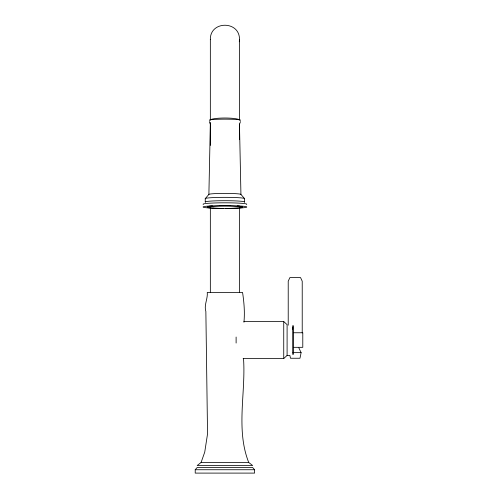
<?xml version="1.0" encoding="UTF-8"?>
<svg xmlns="http://www.w3.org/2000/svg" width="498" height="498" viewBox="0 0 498 498"><rect width="100%" height="100%" fill="white"/><g stroke="black" fill="none" stroke-linecap="round" stroke-linejoin="round"><path stroke-width="0.75" d="M243.883 321.552L283.736 321.552L283.736 358.529L243.117 358.529M292.7 329.147L292.7 327.23M243.528 358.635C245.894 392.953 235.672 429.519 248.72 462.455L252.642 465.537L197.177 465.537L201.099 462.455L248.72 462.455M205.244 201.976L205.244 198.621L208.886 194.425L210.343 124.357L209.322 121.562M210.343 39.591C209.87 20.468 239.949 20.468 239.476 39.591M298.862 347.884L301.103 352.646L299.983 358.249L290.459 358.249L289.898 355.448L287.097 355.448L283.736 358.529M201.099 462.455L204.74 452.091L207.542 433.883L205.861 311.468C203.788 305.199 207.934 298.806 207.261 292.419L242.557 292.419C244.07 302.429 244.885 312.146 243.958 322.25M240.497 121.562L239.476 124.357L240.932 194.425L244.574 198.621L244.574 201.976M195.216 469.739L197.177 467.498L252.642 467.498L254.603 469.739L254.603 473.1L195.216 473.1L195.216 469.739L254.603 469.739M293.745 332.757L302.784 332.757L302.784 347.324L293.745 347.324M292.967 352.646L301.103 352.646M283.736 321.552L287.097 324.634L287.097 355.448M302.224 332.894L302.224 281.214L300.543 277.573L289.898 277.573L288.218 281.214L288.218 325.182M293.403 325.68L293.403 354.402M292.7 325.68L292.7 354.402M239.476 123.921L239.476 139.484M239.476 207.803L239.476 292.419M239.295 41.745L239.476 39.467L239.476 120.161A14.566 2.148 0 0 0 224.915 118.014A14.566 2.148 0 0 0 210.343 120.161L210.343 39.467M236.114 337.034L236.114 343.047M210.343 122.371L210.343 145.472M210.343 207.803L210.343 292.419M223.54 208.407A21.85 1.407 0 0 1 206.34 206.265A21.85 1.407 0 0 1 243.833 206.303A21.85 1.407 0 0 1 225.594 208.413M209.515 120.317A15.587 1.002 0 0 1 224.915 119.159A15.587 1.002 0 0 1 240.304 120.317M203.327 204.429A21.85 1.407 0 0 1 224.903 202.804A21.85 1.407 0 0 1 246.491 204.429M205.487 202.169A19.665 1.264 0 0 1 224.915 200.706A19.665 1.264 0 0 1 244.331 202.169M205.487 198.82A19.665 1.264 0 0 1 224.915 197.351A19.665 1.264 0 0 1 244.331 198.82M208.886 194.425A16.023 1.033 0 0 1 226.16 193.398A16.023 1.033 0 0 1 240.733 194.587M207.286 206.726A17.623 1.133 0 0 1 207.622 206.502M209.098 206.222A17.623 1.133 0 0 1 212.447 205.923M220.128 205.637A17.623 1.133 0 0 1 230.356 205.649M237.372 205.923A17.623 1.133 0 0 1 239.563 206.097M242.196 206.502A17.623 1.133 0 0 1 242.532 206.726M213.287 208.139A17.623 1.133 0 0 0 242.196 207.504A17.623 1.133 0 0 0 219.245 206.209A17.623 1.133 0 0 0 213.287 208.139"/></g></svg>
